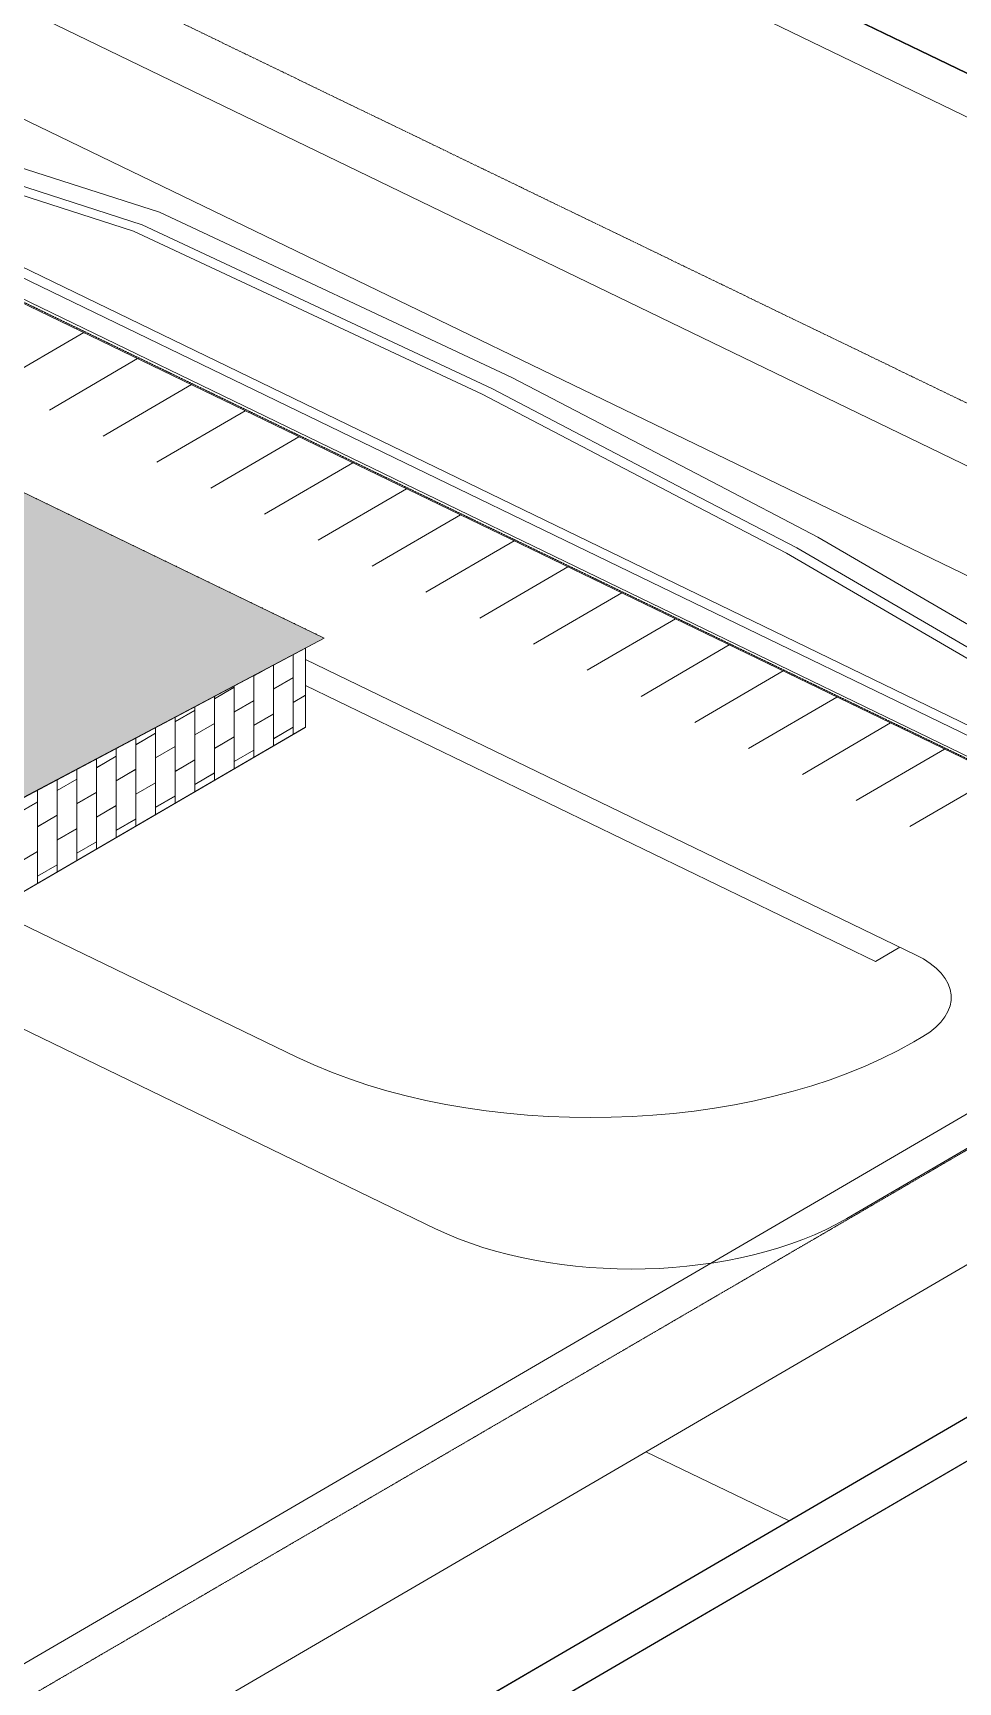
# Model space of a CAD drawing. Header units: inches. Extents: x 27328 to 120839, y -4075 to 4147.
# Drawn here: x 45984 to 47510, y -2675 to 42 of the extents above; entities that cross this region are included whole.
import ezdxf

# ---------------------------------------------------------------- set-up
doc = ezdxf.new("R2010")
doc.units = ezdxf.units.IN
doc.header["$MEASUREMENT"] = 0
doc.linetypes.add('Hidden', pattern=[0.28125, 0.1875, -0.09375])
doc.linetypes.add('IMPORT-CENTER2 _2_', pattern=[6.328125, 4.21875, -0.703125, 0.703125, -0.703125])
for name, color, linetype, lineweight in [('A-DETL', 90, 'Continuous', 9), ('A-PROP-SBCK', 71, 'Hidden', 15), ('A-ROOF', 132, 'Continuous', 9), ('A-WALL-PATT', 111, 'Continuous', 9), ('C-BLDG-PADS', 91, 'Continuous', 9), ('C-TOPO', 7, 'Continuous', 9), ('G-ANNO-SYMB', 111, 'Continuous', 9), ('L-SITE-WALL', 31, 'Continuous', 9), ('S-BEAM', 12, 'Continuous', 9)]:
    doc.layers.add(name, color=color, linetype=linetype, lineweight=lineweight)

# ---------------------------------------------------------------- blocks, each defined once
blk = doc.blocks.new('Trex - one-653264-Axon - Looking South West')
at = {"layer": 'S-BEAM'}
for points in [[(-31329, -528.1), (-31328.8, -527.9), (-31329.2, -527.7), (-31329.4, -527.9)], [(-31328.3, -528.4), (-31328, -528.2), (-31328.7, -527.9), (-31329, -528.1)], [(-31327.9, -528.6), (-31327.9, -528.4), (-31328, -528.2), (-31328.1, -528.5)]]:
    blk.add_hatch(color=256, dxfattribs=at).paths.add_polyline_path(points, flags=0)
for p, q in [((-31329.3, -527.7), (-31329.2, -527.7)), ((-31329.2, -527.7), (-31328.8, -527.9)), ((-31329, -528.1), (-31328.7, -527.9)), ((-31328.7, -527.9), (-31328, -528.2))]:
    blk.add_line(p, q, dxfattribs=at)
blk.add_polyline3d([(-31328, -528.2, 0), (-31327.9, -528.4, 0), (-31327.8, -528.5, 0)], dxfattribs=at)

msp = doc.modelspace()

# ---------------------------------------------------------------- hatches: boundary and pattern name
at = {"layer": 'A-ROOF'}
h = msp.add_hatch(color=256, dxfattribs=at)
h.paths.add_polyline_path([(45949.4, -1227.8), (46464.1, -955), (45546, -511.1), (45595.1, -485), (45244.7, -315.6), (45236.6, -319.9), (45541.2, -467.2), (45541.2, -539.8), (45202.3, -719.5), (45201.5, -724.7), (45201.1, -726.8), (45948.9, -1052.7), (45948.9, -1053.1), (45944.8, -1055.5), (45944.7, -1177.9), (45948.8, -1179.9), (45948.8, -1227.2), (45948.4, -1227.4), (45948.8, -1227.5)], flags=0)
h.paths.add_polyline_path([(45122.1, -692.4), (45052.4, -658.8), (45049.2, -660.6), (45121.5, -692.1)], flags=0)
h.paths.add_polyline_path([(44904.4, -688.3), (44943.8, -665.4), (44931.5, -659.4), (44931.4, -657), (44930.1, -656.4), (44930.1, -655.5), (44931.4, -654.8), (44931.4, -590.7), (44971.9, -567.1), (44999.6, -580.5), (45125, -507.5), (45191.9, -539.9), (45191.9, -575.2), (45190.5, -576.1), (45190.5, -578.3), (45083.8, -640.5), (45162.2, -678.4), (45456.4, -507.1), (45218.8, -392.4), (44776.9, -626.6), (44894.1, -683.3)], flags=0)
h.paths.add_polyline_path([(45293.1, -585.8), (45230.9, -555.7), (45230.9, -505.5), (45183.6, -532.8), (45121.6, -502.9), (45121.6, -448.5), (45148, -433.1), (45148, -432.6), (45148.3, -432.4), (45148.9, -432.6), (45167.4, -421.8), (45167.4, -421.3), (45167.9, -421.2), (45168.3, -421.3), (45203.5, -400.8), (45265.8, -430.9), (45265.8, -481.1), (45276.7, -474.7), (45276.7, -474.2), (45277, -474), (45277.6, -474.2), (45312.9, -453.6), (45375.1, -483.7), (45375, -538.1), (45293.3, -585.7)], flags=0)
h.paths.add_polyline_path([(45292, -584.1), (45292, -583.9), (45291.6, -583.3), (45291.5, -583.2), (45290.3, -582.8), (45290.2, -583.3), (45291.9, -584.1)], flags=0)
h.paths.add_polyline_path([(45294.1, -584), (45295.8, -583), (45295.7, -582.6), (45295.4, -582.7), (45294.3, -583.5), (45294.1, -584)], flags=0)
h.paths.add_polyline_path([(45233.8, -556), (45233.8, -555.6), (45233.5, -555.4), (45233.2, -555.7), (45233.7, -555.9)], flags=0)
h.paths.add_polyline_path([(45372.4, -538.4), (45372.8, -538), (45372.5, -538.1), (45372.4, -538.4)], flags=0)
h.paths.add_polyline_path([(45182.6, -531.3), (45182.7, -531.1), (45182.3, -530.4), (45181.7, -530.1), (45181, -529.9), (45180.9, -530.4), (45182.5, -531.2)], flags=0)
h.paths.add_polyline_path([(45184.8, -531.1), (45186.5, -530.1), (45186.4, -529.8), (45186, -529.8), (45184.9, -530.6), (45184.8, -531.1)], flags=0)
h.paths.add_polyline_path([(45124.5, -503.1), (45124.4, -502.7), (45124.2, -502.5), (45123.9, -502.9), (45124.4, -503.1)], flags=0)
msp.add_hatch(color=256, dxfattribs=at).paths.add_polyline_path([(45949.4, -1228.2), (46464.1, -955.4), (46464.1, -955), (45949.4, -1227.8)], flags=0)
at = {"layer": 'A-WALL-PATT'}
h = msp.add_hatch(dxfattribs=at)
h.set_pattern_fill('FP_18', color=256, style=0, pattern_type=2)
h.set_pattern_definition([(90, (-82217.5, -31237.88), (64.883, 37.791), [81.364, -0.283]), (90, (-82249.72, -31256.646), (64.883, 37.791), [81.364, -0.283]), (30.218, (-82282.16, -31234.86), (-6.7e-05, -81.646416), [37.283, -37.803]), (30.218, (-82282.16, -31234.58), (-6.7e-05, -81.646416), [37.283, -37.803]), (30.218, (-82249.83, -31256.994), (-6.7e-05, -81.646416), [37.413, -37.673]), (30.218, (-82249.72, -31256.646), (-6.7e-05, -81.646416), [37.283, -37.803]), (90, (-82217.276, -31196.786), (64.883, 37.791), [40.4, -41.247]), (90, (-82249.94, -31215.81), (64.883, 37.791), [40.4, -41.247]), (90, (-82217.276, -31238.034), (64.883, 37.791), [40.964, -40.682]), (90, (-82249.94, -31257.06), (64.883, 37.791), [40.964, -40.682])])
h.paths.add_polyline_path([(45941.6, -1388.5), (46433.4, -1102.1), (46433.4, -971.7), (45941.6, -1232.4), (45941.6, -1334.5)], flags=0)

# ---------------------------------------------------------------- linework, layer by layer
at = {"layer": 'A-DETL', "linetype": 'IMPORT-CENTER2 _2_'}
msp.add_line((43637.5, 1311.9), (49092.2, -1326.1), dxfattribs=at)
at = {"layer": 'A-DETL'}
for p, q in [((45396.4, 176.9), (48825.5, -1481.5)), ((46005.7, 63.2), (48233.7, -1014.3)), ((45959.6, -178.4), (46192.6, -253.4)), ((47805.6, -1234.2), (45698, -213.7)), ((45924.8, -211.9), (46149.7, -284.3)), ((45936.4, -200.7), (46164, -274)), ((45624.5, -237.1), (47748.8, -1264.5)), ((47760.6, -1264.2), (45630.5, -232.8)), ((47790.6, -1244.2), (45675.5, -220.1)), ((46192.6, -253.4), (46773.9, -525.4)), ((46149.7, -284.3), (46724.8, -553.3)), ((46164, -274), (46741.1, -544)), ((45922.5, -536.3), (46068, -451.6)), ((46011.2, -579.2), (46156.7, -494.5)), ((46099.9, -622.1), (46245.4, -537.4)), ((46773.9, -525.4), (47104, -697.8)), ((46724.8, -553.3), (47053.5, -725.1)), ((46741.1, -544), (47070.3, -716)), ((46188.6, -665), (46334.1, -580.3)), ((46277.3, -707.9), (46422.8, -623.2)), ((46366, -750.8), (46511.5, -666.1)), ((47104, -697.8), (47278.6, -788.8)), ((46454.7, -793.7), (46600.2, -709)), ((47053.5, -725.1), (47226.7, -815.3)), ((47070.3, -716), (47244, -806.4)), ((46543.4, -836.6), (46688.9, -751.9)), ((46632.1, -879.5), (46777.6, -794.8)), ((47244, -806.4), (47757.2, -1105.3)), ((47278.6, -788.8), (47792, -1087.8)), ((46720.8, -922.4), (46866.3, -837.7)), ((47226.7, -815.3), (47739.8, -1114.1)), ((46809.5, -965.3), (46955, -880.6)), ((46898.2, -1008.2), (47043.7, -923.5)), ((46986.9, -1051.1), (47132.4, -966.4)), ((47439.6, -1476.8), (46433.4, -990.2)), ((47075.6, -1094), (47221.1, -1009.3)), ((47373.4, -1487.9), (46433.4, -1033.3)), ((47164.3, -1136.9), (47309.8, -1052.2)), ((47253, -1179.8), (47398.5, -1095)), ((47341.7, -1222.7), (47487.2, -1137.9)), ((47430.4, -1265.6), (47575.9, -1180.8)), ((47326.2, -1911.7), (48458.4, -1252.2)), ((48589.5, -1367.3), (44532.7, -3730.2)), ((45916.9, -1402.5), (46419.5, -1645.5)), ((47373.4, -1487.9), (47413.8, -1464.3)), ((46648.1, -1928.4), (45755.7, -1496.8)), ((47436.6, -1620.4), (47451.5, -1611.8)), ((46995.1, -2296), (47231.1, -2410.1))]:
    msp.add_line(p, q, dxfattribs=at)
for centre, major_axis, start_param, end_param in [((47318.4, -1547.5), (180, 0), 5.54421, 7.115006), ((46904.4, -1363.1), (720, 0), 3.973414, 5.54421), ((46971.4, -1740.1), (480, 0), 3.973414, 5.54421)]:
    msp.add_ellipse(centre, major_axis=major_axis, ratio=0.53073, start_param=start_param, end_param=end_param, dxfattribs=at)
at = {"layer": 'A-PROP-SBCK'}
for p, q in [((45199.9, -29.7), (48129.3, -1446.3)), ((48129.3, -1446.3), (44597.8, -3503.2))]:
    msp.add_line(p, q, dxfattribs=at)
at = {"layer": 'A-ROOF'}
for p, q in [((46464.1, -955), (45546, -511.1)), ((45949.4, -1227.8), (46464.1, -955)), ((46464.1, -955.4), (45949.4, -1228.2)), ((46464.1, -955), (46464.1, -955.4))]:
    msp.add_line(p, q, dxfattribs=at)
at = {"layer": 'C-BLDG-PADS'}
msp.add_line((45935.8, -1391.9), (46432.8, -1102.4), dxfattribs=at)
at = {"layer": 'C-TOPO', "lineweight": 25}
for p, q in [((45493.9, 957.5), (47998.5, -253.7)), ((44496.2, -4002.3), (49601.9, -1028.6))]:
    msp.add_line(p, q, dxfattribs=at)
at = {"layer": 'C-TOPO'}
for p, q in [((47999.6, -253.6), (45494.1, 958)), ((49602.6, -1028.9), (47048.4, -2516.5)), ((49601.9, -1101), (44497.5, -4074.1)), ((46432.8, -1102.4), (45935.8, -1391.9)), ((46146.6, -3041.8), (47048.4, -2516.5))]:
    msp.add_line(p, q, dxfattribs=at)
at = {"layer": 'G-ANNO-SYMB'}
for p, q in [((44147.8, 1536.6), (49602.6, -1101.3)), ((44496.9, -3502.7), (49602.6, -528.9)), ((44496.9, -4075.1), (49602.6, -1101.3))]:
    msp.add_line(p, q, dxfattribs=at)
at = {"layer": 'L-SITE-WALL'}
for p, q in [((46433.4, -971.7), (45941.6, -1232.4)), ((46433.4, -1102.1), (46433.4, -971.7)), ((45941.6, -1388.5), (46433.4, -1102.1))]:
    msp.add_line(p, q, dxfattribs=at)

# ---------------------------------------------------------------- block references
at = {"layer": 'S-BEAM'}
for p in [(77318.1, -197.3), (77335.9, -205.9), (77353.6, -214.5), (77371.4, -223.1), (77389.1, -231.6), (77406.8, -240.2), (77424.6, -248.8), (77442.3, -257.4), (77460.1, -266), (77477.8, -274.5), (77495.5, -283.1), (77513.3, -291.7), (77531, -300.3), (77548.8, -308.8), (77566.5, -317.4), (77584.2, -326), (77602, -334.6), (77619.7, -343.2), (77637.5, -351.7), (77655.2, -360.3), (77672.9, -368.9), (77690.7, -377.5), (77708.4, -386.1), (77726.2, -394.6), (77743.9, -403.2), (77761.6, -411.8), (77779.4, -420.4)]:
    msp.add_blockref('Trex - one-653264-Axon - Looking South West', p, dxfattribs=at)

doc.saveas('drawing.dxf')
